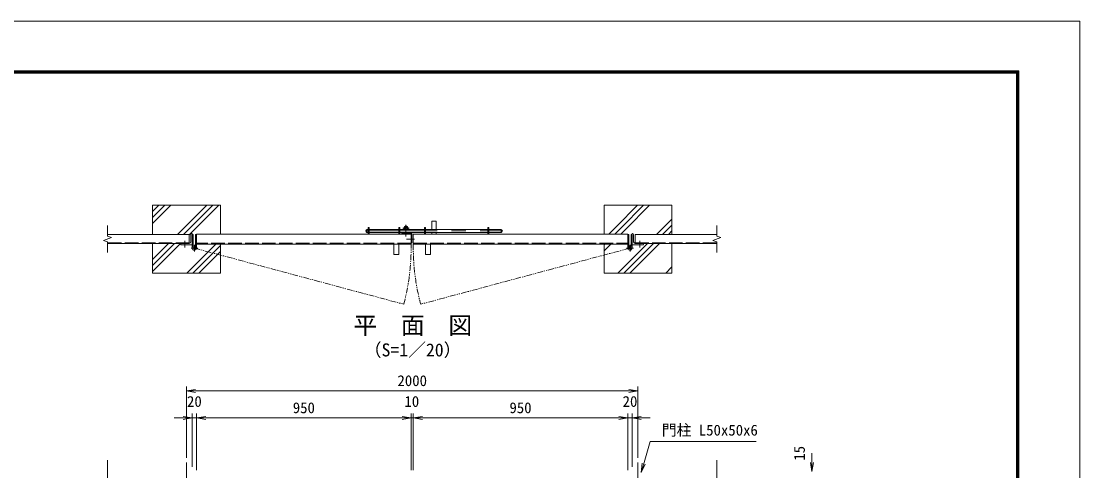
# Model space of a CAD drawing. Units: millimetres at full size. Extents: x -4200 to 4200, y -2970 to 2970.
# Drawn here: x -491 to 4200, y 979 to 2970 of the extents above; entities that cross this region are included whole.
import ezdxf
from ezdxf.enums import TextEntityAlignment as Align

# ---------------------------------------------------------------- set-up
doc = ezdxf.new("R2010")
doc.units = ezdxf.units.MM
doc.header["$LTSCALE"] = 10
for name, pattern in [('DASHED', [7.5, 6, -1.5]), ('USER1', [50.8, 31.75, -6.35, 6.35, -6.35]), ('USER2', [5, 2.5, -0.5, 0.5, -0.5, 0.5, -0.5])]:
    doc.linetypes.add(name, pattern=pattern)
doc.layers.add('0-0_D-TTL-TXT', color=7, linetype='Continuous')
for name, color, linetype, lineweight in [('0-1_D-STR3', 3, 'Continuous', 13), ('0-2_D-BMK', 2, 'USER1', 13), ('0-3_D-STR1', 1, 'Continuous', 18), ('0-4_D-STR4', 7, 'Continuous', 18), ('0-6_D-STR-DIM', 7, 'Continuous', 13), ('0-7_0', 7, 'Continuous', 18), ('0-8_D-DCR-HCH', 7, 'Continuous', 13), ('0-9_D-STR-TXT', 7, 'Continuous', 13), ('0-B_D-TTL', 7, 'Continuous', 18)]:
    doc.layers.add(name, color=color, linetype=linetype, lineweight=lineweight)
doc.styles.add('ＭＳ ゴシック', font='')
doc.styles.get('ＭＳ ゴシック').set_extended_font_data('MS Gothic')

# ---------------------------------------------------------------- blocks, each defined once
blk = doc.blocks.new('_Open')
at = {"layer": '0-7_0'}
blk.add_line((-10, 1.667), (0, 0), dxfattribs=at)
blk.add_lwpolyline([(-10, -1.667), (0, 0), (-10, 0)], dxfattribs=at)

msp = doc.modelspace()

# ---------------------------------------------------------------- linework, layer by layer
at = {"layer": '0-1_D-STR3'}
for p, q in [((1329.07, 2083.85), (1329.07, 2047.85)), ((1329.07, 2083.85), (1348.07, 2083.85)), ((1348.07, 2083.85), (1348.07, 2047.85)), ((267.29, 1965.15), (267.29, 2024.85)), ((282.19, 1965.15), (282.19, 2024.85)), ((282.19, 2024.85), (286.69, 2024.85)), ((286.69, 1965.15), (286.69, 2024.85)), ((1038.57, 2045.85), (1040.57, 2047.85)), ((1038.57, 2045.85), (1038.57, 2036.85)), ((1038.57, 2036.85), (1040.57, 2034.85)), ((1040.57, 2034.85), (1040.57, 2047.85)), ((1040.57, 2047.85), (1046.99, 2047.85)), ((1040.57, 2034.85), (1046.99, 2034.85)), ((1046.99, 2027.35), (1046.99, 2056.85)), ((1051.49, 2056.85), (1046.99, 2056.85)), ((1051.49, 2027.35), (1051.49, 2056.85)), ((1051.49, 2047.85), (1182.49, 2047.85)), ((1051.49, 2034.85), (1182.49, 2034.85)), ((1182.49, 2027.35), (1182.49, 2056.85)), ((1182.49, 2056.85), (1186.99, 2056.85)), ((1186.99, 2056.85), (1186.99, 2027.35)), ((1186.99, 2047.85), (1296.99, 2047.85)), ((1186.99, 2034.85), (1296.99, 2034.85)), ((1232.99, 2027.35), (1198.99, 2027.35)), ((1199.49, 2034.35), (1199.49, 2031.35)), ((1229.49, 2034.35), (1199.49, 2034.35)), ((1229.49, 2031.35), (1199.49, 2031.35)), ((1199.99, 2034.35), (1199.99, 2034.85)), ((1228.99, 2034.85), (1228.99, 2034.35)), ((1229.49, 2034.35), (1229.49, 2031.35)), ((1236.99, 2023.35), (1236.99, 1989.35)), ((1240.99, 1986.35), (1240.99, 2031.35)), ((1296.99, 2056.85), (1296.99, 2027.35)), ((1301.49, 2056.85), (1296.99, 2056.85)), ((1301.49, 2027.35), (1301.49, 2056.85)), ((1301.49, 2047.85), (1577.49, 2047.85)), ((1301.49, 2034.85), (1577.49, 2034.85)), ((1329.07, 2027.35), (1329.07, 2034.85)), ((1348.07, 2027.35), (1348.07, 2034.85)), ((1577.49, 2027.35), (1577.49, 2056.85)), ((1577.49, 2056.85), (1581.99, 2056.85)), ((1581.99, 2027.35), (1581.99, 2056.85)), ((1581.99, 2047.85), (1636.57, 2047.85)), ((1581.99, 2034.85), (1636.57, 2034.85)), ((1636.57, 2047.85), (1636.57, 2034.85)), ((1636.57, 2047.85), (1638.57, 2045.85)), ((1638.57, 2036.85), (1636.57, 2034.85)), ((1638.57, 2045.85), (1638.57, 2036.85)), ((2197.29, 1965.15), (2197.29, 2024.85)), ((2201.79, 2024.85), (2197.29, 2024.85)), ((2201.79, 1965.15), (2201.79, 2024.85)), ((2216.69, 1965.15), (2216.69, 2024.85)), ((282.19, 1973.34), (279.78, 1969.54)), ((1160.99, 1982.35), (1160.99, 1937.35)), ((1182.99, 1982.35), (1182.99, 1937.35)), ((1240.99, 1986.35), (1239.99, 1986.35)), ((1300.99, 1982.35), (1300.99, 1937.35)), ((1322.99, 1982.35), (1322.99, 1937.35)), ((2201.79, 1973.34), (2204.2, 1969.54)), ((1182.99, 1937.35), (1160.99, 1937.35)), ((1300.99, 1937.35), (1322.99, 1937.35))]:
    msp.add_line(p, q, dxfattribs=at)
for points in [[(271.79, 1973.34), (271.79, 2024.85), (267.29, 2024.85)], [(1240.99, 2031.35), (1195.99, 2031.35), (1195.99, 2030.35)], [(2212.19, 1973.34), (2212.19, 2024.85), (2216.69, 2024.85)]]:
    msp.add_lwpolyline(points, dxfattribs=at)
for centre, radius, start, end in [((1198.99, 2030.35), 3, 180, 270.00011), ((1214.49, 2053.25), 9.55, 325.56727, 214.43273), ((1214.49, 2053.25), 8.35, 319.70684, 220.29317), ((1214.49, 2053.25), 8.1, 318.19015, 221.80986), ((1214.49, 2053.25), 6.5, 303.82287, 236.17714), ((1232.99, 2023.35), 4, 0.00001, 90.00011), ((276.99, 1965.15), 9.7, 57.58265, 0), ((276.99, 1965.15), 5.2, 57.58265, 0), ((1239.99, 1989.35), 3, 180, 270), ((2206.99, 1965.15), 9.7, 180, 122.41735), ((2206.99, 1965.15), 5.2, 180, 122.41735)]:
    msp.add_arc(centre, radius, start, end, dxfattribs=at)
at = {"layer": '0-2_D-BMK'}
for p, q in [((1214.49, 2068.12), (1214.49, 2015.97)), ((1035.15, 2041.35), (1643.9, 2041.35)), ((1201.17, 2053.25), (1227.81, 2053.25)), ((233.99, 1997.35), (233.99, 1968.35)), ((276.99, 1950.29), (276.99, 1980.02)), ((1217.13, 2004.85), (1251.74, 2004.85)), ((2206.99, 1950.29), (2206.99, 1980.02)), ((2249.99, 1997.35), (2249.99, 1968.35)), ((291.85, 1965.15), (262.13, 1965.15)), ((2192.13, 1965.15), (2221.85, 1965.15)), ((241.99, 1016.37), (241.99, -833.63)), ((2241.99, 1016.37), (2241.99, -833.63))]:
    msp.add_line(p, q, dxfattribs=at)
at = {"layer": '0-2_D-BMK', "linetype": 'USER2'}
for p, q in [((276.99, 1965.15), (1204.43, 1716.65)), ((2206.99, 1965.15), (1279.55, 1716.65))]:
    msp.add_line(p, q, dxfattribs=at)
for centre, start, end in [((276.99, 1965.15), 345, 1.02644), ((2206.99, 1965.15), 178.97356, 195)]:
    msp.add_arc(centre, 960.15, start, end, dxfattribs=at)
at = {"layer": '0-3_D-STR1'}
for p, q in [((253.99, 2025.85), (-108.01, 2025.85)), ((260.99, 2025.35), (260.99, 1992.35)), ((1236.99, 2027.35), (286.99, 2027.35)), ((286.99, 2027.35), (286.99, 1987.35)), ((1236.99, 2027.35), (1236.99, 1987.35)), ((1246.99, 2027.35), (2196.99, 2027.35)), ((1246.99, 2027.35), (1246.99, 1987.35)), ((2196.99, 2027.35), (2196.99, 1987.35)), ((2222.99, 2025.35), (2222.99, 1992.35)), ((2229.99, 2025.85), (2229.99, 1985.85)), ((2229.99, 2025.85), (2591.99, 2025.85)), ((254.49, 1985.85), (221.49, 1985.85)), ((1231.99, 1982.35), (291.99, 1982.35)), ((1251.99, 1982.35), (2191.99, 1982.35)), ((2229.49, 1985.85), (2262.49, 1985.85)), ((2229.99, 1985.85), (2591.99, 1985.85))]:
    msp.add_line(p, q, dxfattribs=at)
at = {"layer": '0-3_D-STR1', "linetype": 'DASHED'}
for p, q in [((253.99, 1988.85), (-108.01, 1988.85)), ((1236.89, 1986.35), (287.09, 1986.35)), ((1247.09, 1986.35), (2196.89, 1986.35)), ((2229.99, 1988.85), (2591.99, 1988.85))]:
    msp.add_line(p, q, dxfattribs=at)
at = {"layer": '0-3_D-STR1'}
for points in [[(253.99, 2025.85), (253.99, 1985.85), (-108.01, 1985.85)], [(266.99, 1979.85), (266.99, 2029.85), (265.49, 2029.85)], [(2216.99, 1979.85), (2216.99, 2029.85), (2218.49, 2029.85)], [(216.99, 1981.35), (216.99, 1979.85), (266.99, 1979.85)], [(2266.99, 1981.35), (2266.99, 1979.85), (2216.99, 1979.85)]]:
    msp.add_lwpolyline(points, dxfattribs=at)
for centre, radius, start, end in [((265.49, 2025.35), 4.5, 90, 180), ((2218.49, 2025.35), 4.5, 360, 90), ((221.49, 1981.35), 4.5, 90, 180), ((254.49, 1992.35), 6.5, 270, 0), ((2229.49, 1992.35), 6.5, 180, 270), ((2262.49, 1981.35), 4.5, 360, 90)]:
    msp.add_arc(centre, radius, start, end, dxfattribs=at)
at = {"layer": '0-3_D-STR1', "linetype": 'DASHED'}
for centre, start, end in [((291.99, 1987.35), 180, 270), ((1231.99, 1987.35), 270, 0), ((1251.99, 1987.35), 180, 270), ((2191.99, 1987.35), 270, 0)]:
    msp.add_arc(centre, 5, start, end, dxfattribs=at)
at = {"layer": '0-4_D-STR4'}
for p, q in [((391.99, 2154.85), (391.99, 2027.35)), ((2091.99, 2154.85), (2091.99, 2027.35))]:
    msp.add_line(p, q, dxfattribs=at)
for points in [[(91.99, 2025.85), (91.99, 2154.85), (391.99, 2154.85)], [(2391.99, 2025.85), (2391.99, 2154.85), (2091.99, 2154.85)], [(391.99, 1982.35), (391.99, 1854.85), (91.99, 1854.85), (91.99, 1985.85)], [(2091.99, 1982.35), (2091.99, 1854.85), (2391.99, 1854.85), (2391.99, 1985.85)]]:
    msp.add_lwpolyline(points, dxfattribs=at)
at = {"layer": '0-6_D-STR-DIM'}
for p, q in [((-108.01, 2065.85), (-108.01, 2018.68)), ((2591.99, 2065.85), (2591.99, 2018.68)), ((-90.39, 2012.27), (-108.01, 2018.68)), ((2609.61, 2012.27), (2591.99, 2018.68)), ((-125.63, 1999.44), (-90.39, 2012.27)), ((-108.01, 1993.03), (-125.63, 1999.44)), ((-108.01, 1993.03), (-108.01, 1945.85)), ((2574.37, 1999.44), (2609.61, 2012.27)), ((2591.99, 1993.03), (2574.37, 1999.44)), ((2591.99, 1993.03), (2591.99, 1945.85)), ((241.99, 1036.37), (241.99, 1352.86)), ((241.99, 1332.86), (2241.99, 1332.86)), ((2241.99, 1036.37), (2241.99, 1352.86)), ((266.99, 996.37), (266.99, 1232.86)), ((286.99, 981.37), (286.99, 1232.86)), ((286.99, 981.37), (286.99, 1232.86)), ((1236.99, 981.37), (1236.99, 1232.86)), ((1236.99, 981.37), (1236.99, 1232.86)), ((1246.99, 981.37), (1246.99, 1232.86)), ((1246.99, 981.37), (1246.99, 1232.86)), ((2196.99, 981.37), (2196.99, 1232.86)), ((2196.99, 981.37), (2196.99, 1232.86)), ((2216.99, 996.37), (2216.99, 1232.86)), ((226.99, 1212.86), (186.99, 1212.86)), ((266.99, 1212.86), (286.99, 1212.86)), ((286.99, 1212.86), (1236.99, 1212.86)), ((326.99, 1212.86), (366.99, 1212.86)), ((1196.99, 1212.86), (1156.99, 1212.86)), ((1236.99, 1212.86), (1246.99, 1212.86)), ((2196.99, 1212.86), (1246.99, 1212.86)), ((1286.99, 1212.86), (1326.99, 1212.86)), ((2156.99, 1212.86), (2116.99, 1212.86)), ((2216.99, 1212.86), (2196.99, 1212.86)), ((2256.99, 1212.86), (2296.99, 1212.86)), ((3013.04, 1016.37), (3013.04, 1056.37)), ((-108.01, 1025.82), (-108.01, 215.59)), ((2591.99, 1025.82), (2591.99, 215.59))]:
    msp.add_line(p, q, dxfattribs=at)
at = {"layer": '0-8_D-DCR-HCH'}
for p, q in [((91.99, 2074.35), (172.5, 2154.85)), ((91.99, 2100.86), (145.98, 2154.85)), ((91.99, 2127.38), (119.46, 2154.85)), ((202.6, 2025.85), (331.6, 2154.85)), ((229.11, 2025.85), (358.11, 2154.85)), ((255.63, 2025.85), (384.63, 2154.85)), ((2167.57, 2055.12), (2267.3, 2154.85)), ((2188.48, 2049.51), (2293.82, 2154.85)), ((2323.92, 2025.85), (2391.99, 2093.93)), ((2350.43, 2025.85), (2391.99, 2067.41)), ((2139.8, 2027.35), (2167.57, 2055.12)), ((2166.32, 2027.35), (2188.48, 2049.51)), ((2376.95, 2025.85), (2391.99, 2040.9)), ((91.99, 1862.22), (215.63, 1985.85)), ((91.99, 1888.73), (189.11, 1985.85)), ((91.99, 1915.25), (162.6, 1985.85)), ((243.73, 1854.85), (371.23, 1982.35)), ((270.24, 1854.85), (391.99, 1976.6)), ((2091.99, 1953.03), (2121.32, 1982.35)), ((2091.99, 1979.54), (2094.8, 1982.35)), ((2152.92, 1854.85), (2283.92, 1985.85)), ((2179.43, 1854.85), (2310.43, 1985.85)), ((2205.95, 1854.85), (2336.95, 1985.85)), ((296.76, 1854.85), (391.99, 1950.08)), ((2365.05, 1854.85), (2391.99, 1881.8)), ((2391.57, 1854.85), (2391.99, 1855.28))]:
    msp.add_line(p, q, dxfattribs=at)
msp.add_lwpolyline([(2113.28, 2027.35), (2146.65, 2060.72), (2240.78, 2154.85)], dxfattribs=at)
at = {"layer": '0-9_D-STR-TXT'}
msp.add_lwpolyline([(2766.63, 1108.02), (2295.66, 1108.02), (2257.57, 973.75)], dxfattribs=at)
at = {"layer": '0-B_D-TTL', "color": 2}
msp.add_lwpolyline([(-4200, 2970), (4200, 2970), (4200, -2970), (-4200, -2970)], close=True, dxfattribs=at)
at = {"layer": '0-B_D-TTL'}
for points in [[(-3930, 2750), (3930, 2750), (3930, -2750), (-3930, -2750)], [(-3927.5, 2747.5), (3927.5, 2747.5), (3927.5, -2747.5), (-3927.5, -2747.5)], [(-3925, 2745), (3925, 2745), (3925, -2745), (-3925, -2745)], [(-3922.5, 2742.5), (3922.5, 2742.5), (3922.5, -2742.5), (-3922.5, -2742.5)], [(-3920, 2740), (3920, 2740), (3920, -2740), (-3920, -2740)]]:
    msp.add_lwpolyline(points, close=True, dxfattribs=at)

# ---------------------------------------------------------------- block references
at = {"layer": '0-6_D-STR-DIM', "xscale": 4, "yscale": 4}
for p, rotation in [((241.99, 1332.86), 180), ((286.99, 1212.86), 180), ((286.99, 1212.86), 180), ((1246.99, 1212.86), 180), ((1246.99, 1212.86), 180), ((2216.99, 1212.86), 180), ((3013.04, 976.37), 270)]:
    msp.add_blockref('_Open', p, dxfattribs=dict(at, rotation=rotation))
for p in [(2241.99, 1332.86), (266.99, 1212.86), (1236.99, 1212.86), (1236.99, 1212.86), (2196.99, 1212.86), (2196.99, 1212.86)]:
    msp.add_blockref('_Open', p, dxfattribs=at)
at = {"layer": '0-9_D-STR-TXT', "xscale": 4, "yscale": 4, "rotation": 254.16392}
msp.add_blockref('_Open', (2257.03, 971.82), dxfattribs=at)

# ---------------------------------------------------------------- texts
at = {"layer": '0-0_D-TTL-TXT', "style": 'ＭＳ ゴシック'}
for s, height, p in [('平\u3000面\u3000図', 76.98, (982.09, 1561.33)), ('（S=1／20）', 57.7, (1027.58, 1468.13))]:
    msp.add_text(s, height=height, dxfattribs=at).set_placement(p, align=Align.BOTTOM_LEFT)
at = {"layer": '0-6_D-STR-DIM', "style": 'ＭＳ ゴシック'}
for s, p in [('2000', (1176.72, 1339.61)), ('20', (244.23, 1247.61)), ('950', (712.85, 1219.61)), ('10', (1207.58, 1247.61)), ('950', (1672.85, 1219.61)), ('20', (2174.23, 1247.61))]:
    msp.add_text(s, height=48.09, dxfattribs=at).set_placement(p, align=Align.BOTTOM_LEFT)
msp.add_text('15', height=48.09, rotation=90, dxfattribs=at).set_placement((2996.1, 1023.66), align=Align.BOTTOM_LEFT)
at = {"layer": '0-9_D-STR-TXT', "style": 'ＭＳ ゴシック'}
msp.add_text('門柱 L50x50x6', height=48.09, dxfattribs=at).set_placement((2347.85, 1120.6), align=Align.BOTTOM_LEFT)

doc.saveas('drawing.dxf')
